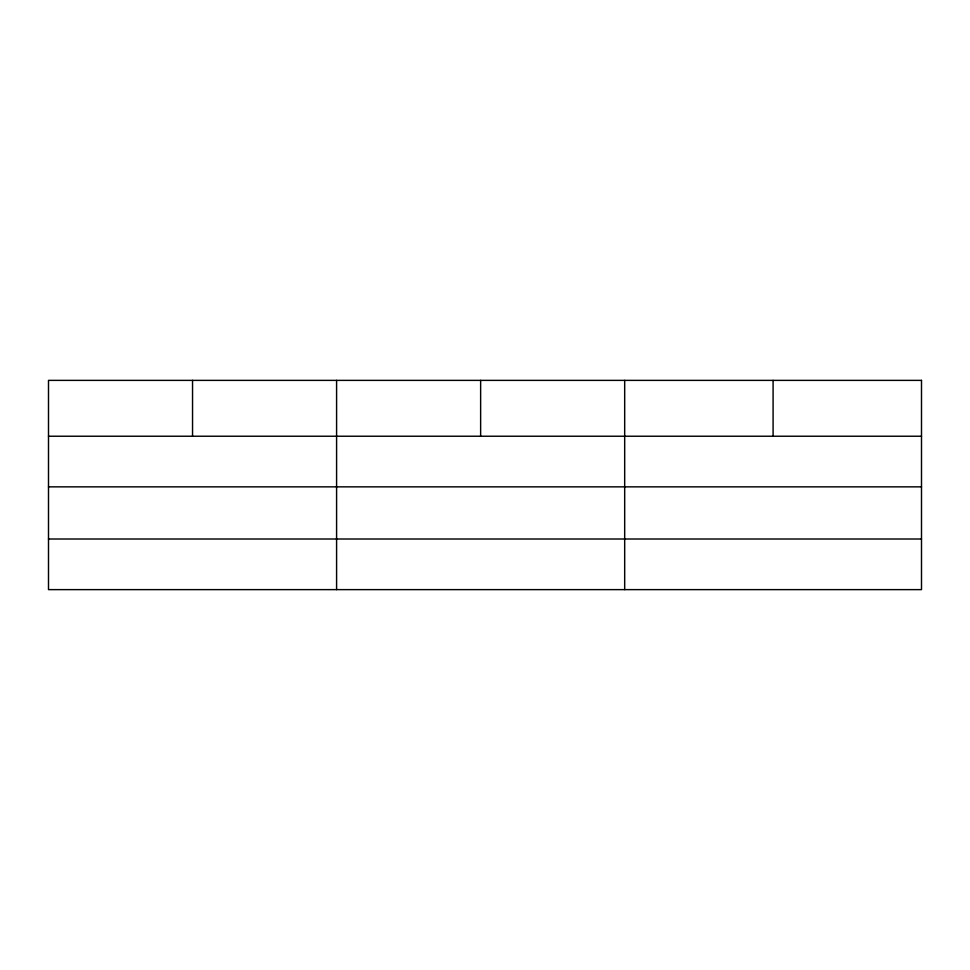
<?xml version="1.0" encoding="UTF-8"?>
<svg xmlns="http://www.w3.org/2000/svg" width="970" height="970" viewBox="0 0 970 970"><rect width="100%" height="100%" fill="white"/><g stroke="black" fill="none" stroke-linecap="round" stroke-linejoin="round"><path stroke-width="1.45" d="M48.5 436.233L921.5 436.233M48.5 486.855L921.5 486.855M48.5 539.005L921.5 539.005M773.09 380.373L773.09 436.233M624.68 380.373L624.68 589.627M480.635 380.373L480.635 436.233M336.59 380.373L336.59 589.627M192.545 380.373L192.545 436.233M921.5 380.373L48.5 380.373L48.5 589.627L921.5 589.627L921.5 380.373"/></g></svg>
